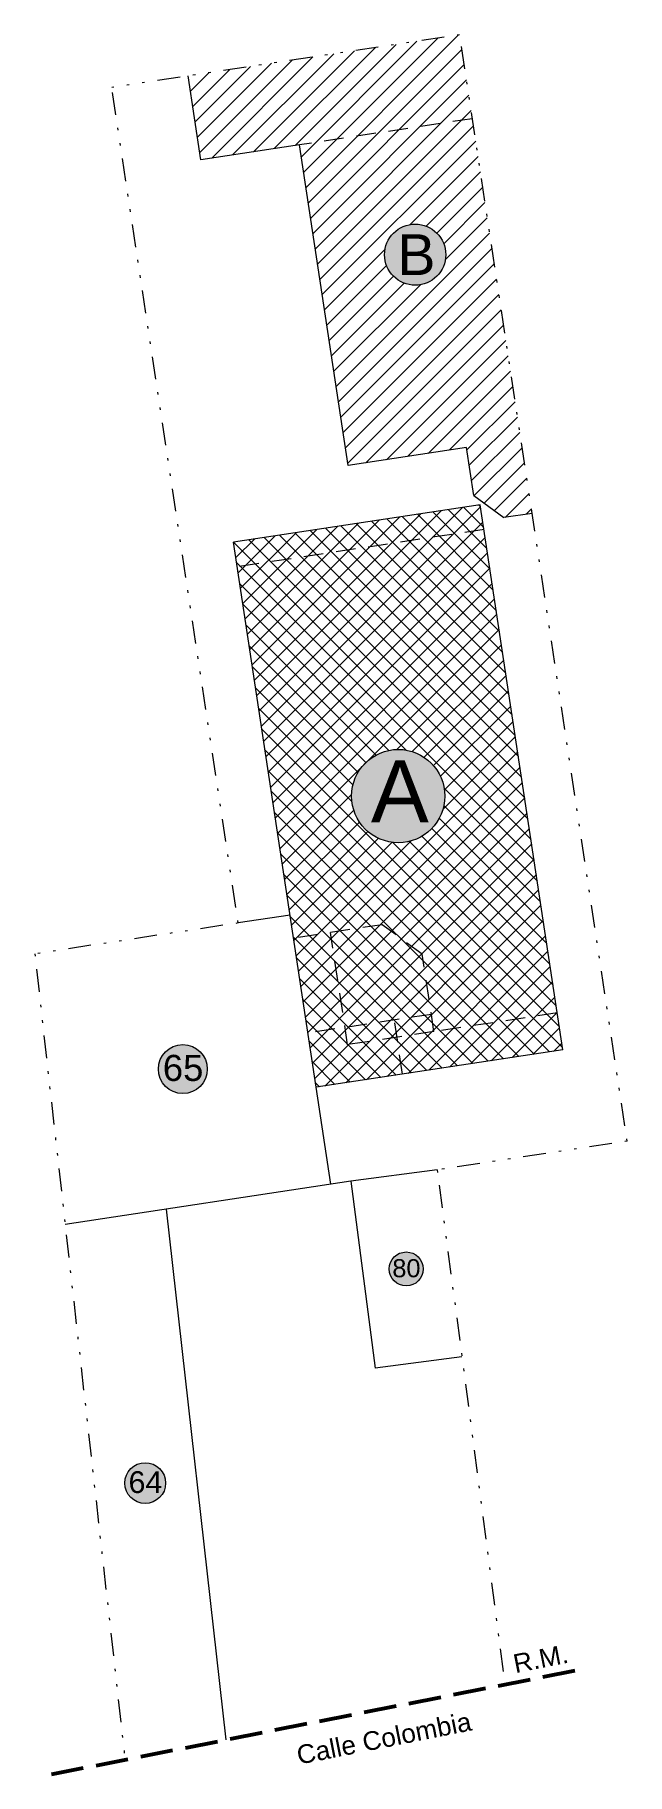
# Model space of a CAD drawing. Header units: metres. Extents: x 801701.8 to 801725.6, y 8074883.3 to 8074953.1.
import ezdxf
from ezdxf.enums import TextEntityAlignment as Align

# ---------------------------------------------------------------- set-up
doc = ezdxf.new("R2010")
doc.units = ezdxf.units.M
doc.header["$MEASUREMENT"] = 0
for name, pattern in [('DGN Style 2', [1.304101, 0.78246, -0.52164]), ('DGN Style 3', [1.825741, 1.304101, -0.52164]), ('DGN Style 6', [2.477791, 0, -0.52164, 0.912871, -0.52164, 0, -0.52164])]:
    doc.linetypes.add(name, pattern=pattern)
for name, color, linetype, lineweight in [('18 Predio', 254, 'Continuous', 0), ('19 Hacth', 254, 'Continuous', 0), ('20 Vias', 254, 'Continuous', 0), ('21 Cod Bloques', 254, 'Continuous', 0), ('28 Resultado - Final', 254, 'Continuous', 0)]:
    doc.layers.add(name, color=color, linetype=linetype, lineweight=lineweight)
doc.styles.add('Style-Arial', font='arial.ttf')

msp = doc.modelspace()

# ---------------------------------------------------------------- hatches: boundary and pattern name
at = {"layer": '21 Cod Bloques', "linetype": 'Continuous', "lineweight": 0}
h = msp.add_hatch(color=7, dxfattribs=at)
edge = h.paths.add_edge_path()
edge.add_arc((801717.087, 8074944.245), 1.226, 0, 360)
h = msp.add_hatch(color=7, dxfattribs=at)
edge = h.paths.add_edge_path()
edge.add_arc((801716.409, 8074922.546), 1.869, 0, 360)
h = msp.add_hatch(color=7, dxfattribs=at)
edge = h.paths.add_edge_path()
edge.add_arc((801707.776, 8074911.603), 0.981, 0, 360)
h = msp.add_hatch(color=7, dxfattribs=at)
edge = h.paths.add_edge_path()
edge.add_arc((801716.729, 8074903.59), 0.681, 0, 360)
h = msp.add_hatch(color=7, dxfattribs=at)
edge = h.paths.add_edge_path()
edge.add_arc((801706.268, 8074895.009), 0.817, 0, 360)

# ---------------------------------------------------------------- linework, layer by layer
at = {"layer": '18 Predio', "color": 7, "linetype": 'DGN Style 6', "lineweight": 13}
for p, q in [((801718.867, 8074953.058), (801704.926, 8074950.946)), ((801725.585, 8074908.714), (801718.867, 8074953.058)), ((801709.999, 8074917.458), (801704.926, 8074950.946)), ((801709.999, 8074917.458), (801701.842, 8074916.222)), ((801701.842, 8074916.222), (801705.459, 8074883.924)), ((801725.585, 8074908.714), (801717.972, 8074907.561)), ((801717.972, 8074907.561), (801720.684, 8074886.938))]:
    msp.add_line(p, q, dxfattribs=at)
at = {"layer": '18 Predio', "color": 7, "linetype": 'DGN Style 3', "lineweight": 53}
msp.add_line((801702.506, 8074883.34), (801723.633, 8074887.522), dxfattribs=at)
at = {"layer": '19 Hacth', "color": 7, "linetype": 'Continuous', "lineweight": 0}
for p, q in [((801712.714, 8074946.941), (801718.824, 8074953.052)), ((801710.605, 8074948.368), (801714.658, 8074952.42)), ((801711.438, 8074948.494), (801715.491, 8074952.547)), ((801712.272, 8074948.62), (801716.324, 8074952.673)), ((801712.527, 8074948.169), (801717.158, 8074952.799)), ((801712.62, 8074947.555), (801717.991, 8074952.925)), ((801712.807, 8074946.327), (801718.955, 8074952.475)), ((801708.177, 8074950.182), (801709.657, 8074951.663)), ((801708.27, 8074949.568), (801710.491, 8074951.789)), ((801708.363, 8074948.954), (801711.324, 8074951.915)), ((801708.456, 8074948.34), (801712.158, 8074952.042)), ((801708.938, 8074948.115), (801712.991, 8074952.168)), ((801709.771, 8074948.241), (801713.824, 8074952.294)), ((801712.9, 8074945.713), (801719.048, 8074951.861)), ((801708.084, 8074950.796), (801708.824, 8074951.537)), ((801712.993, 8074945.099), (801719.141, 8074951.247)), ((801713.086, 8074944.485), (801719.234, 8074950.633)), ((801713.179, 8074943.87), (801719.327, 8074950.019)), ((801713.272, 8074943.256), (801719.42, 8074949.405)), ((801713.365, 8074942.642), (801719.513, 8074948.791)), ((801716.884, 8074945.455), (801719.606, 8074948.177)), ((801717.526, 8074945.39), (801719.699, 8074947.563)), ((801717.955, 8074945.111), (801719.792, 8074946.948)), ((801718.233, 8074944.682), (801719.885, 8074946.334)), ((801718.295, 8074944.037), (801719.978, 8074945.72)), ((801713.923, 8074938.958), (801720.071, 8074945.106)), ((801713.458, 8074942.028), (801715.877, 8074944.448)), ((801714.016, 8074938.344), (801720.164, 8074944.492)), ((801713.551, 8074941.414), (801715.942, 8074943.805)), ((801713.644, 8074940.8), (801716.221, 8074943.377)), ((801714.109, 8074937.73), (801720.257, 8074943.878)), ((801714.202, 8074937.116), (801720.35, 8074943.264)), ((801713.737, 8074940.186), (801716.65, 8074943.099)), ((801713.83, 8074939.572), (801717.295, 8074943.037)), ((801714.295, 8074936.502), (801720.443, 8074942.65)), ((801714.388, 8074935.887), (801720.536, 8074942.036)), ((801715.11, 8074935.902), (801720.63, 8074941.422)), ((801715.943, 8074936.028), (801720.723, 8074940.808)), ((801716.776, 8074936.154), (801720.816, 8074940.194)), ((801717.61, 8074936.281), (801720.909, 8074939.58)), ((801718.443, 8074936.407), (801721.002, 8074938.966)), ((801719.162, 8074936.419), (801721.095, 8074938.351)), ((801719.255, 8074935.805), (801721.188, 8074937.737)), ((801719.348, 8074935.191), (801721.281, 8074937.123)), ((801719.451, 8074934.587), (801721.374, 8074936.509)), ((801719.858, 8074934.287), (801721.467, 8074935.895)), ((801720.266, 8074933.987), (801721.56, 8074935.281)), ((801719.636, 8074934.211), (801719.711, 8074934.136)), ((801720.7, 8074933.715), (801721.653, 8074934.667)), ((801710.369, 8074929.038), (801714.811, 8074933.48)), ((801710.462, 8074928.424), (801715.644, 8074933.606)), ((801710.555, 8074927.81), (801716.477, 8074933.732)), ((801710.648, 8074927.196), (801717.311, 8074933.858)), ((801710.741, 8074926.581), (801718.144, 8074933.985)), ((801710.834, 8074925.967), (801718.978, 8074934.111)), ((801710.927, 8074925.353), (801719.71, 8074934.137)), ((801711.02, 8074924.739), (801719.803, 8074933.523)), ((801715.337, 8074933.559), (801720.594, 8074928.302)), ((801715.951, 8074933.653), (801720.468, 8074929.136)), ((801716.565, 8074933.746), (801720.342, 8074929.969)), ((801717.179, 8074933.839), (801720.216, 8074930.803)), ((801717.794, 8074933.932), (801720.089, 8074931.636)), ((801718.408, 8074934.025), (801719.963, 8074932.469)), ((801719.022, 8074934.118), (801719.837, 8074933.303)), ((801721.534, 8074933.841), (801721.746, 8074934.053)), ((801709.904, 8074932.108), (801710.644, 8074932.848)), ((801709.997, 8074931.494), (801711.477, 8074932.975)), ((801710.09, 8074930.88), (801712.311, 8074933.101)), ((801710.183, 8074930.266), (801713.144, 8074933.227)), ((801710.276, 8074929.652), (801713.977, 8074933.353)), ((801710.425, 8074932.815), (801721.604, 8074921.636)), ((801711.039, 8074932.908), (801721.478, 8074922.469)), ((801711.113, 8074924.125), (801719.896, 8074932.909)), ((801711.653, 8074933.001), (801721.352, 8074923.302)), ((801712.267, 8074933.094), (801721.226, 8074924.136)), ((801712.881, 8074933.187), (801721.099, 8074924.969)), ((801713.495, 8074933.28), (801720.973, 8074925.802)), ((801714.109, 8074933.373), (801720.847, 8074926.636)), ((801714.723, 8074933.466), (801720.721, 8074927.469)), ((801709.811, 8074932.722), (801721.731, 8074920.802)), ((801711.206, 8074923.511), (801719.989, 8074932.294)), ((801709.937, 8074931.889), (801721.857, 8074919.969)), ((801711.299, 8074922.897), (801720.083, 8074931.68)), ((801710.063, 8074931.055), (801716.732, 8074924.387)), ((801711.392, 8074922.283), (801720.176, 8074931.066)), ((801710.189, 8074930.222), (801716.035, 8074924.377)), ((801711.485, 8074921.669), (801720.269, 8074930.452)), ((801710.316, 8074929.389), (801715.517, 8074924.188)), ((801711.578, 8074921.055), (801720.362, 8074929.838)), ((801711.671, 8074920.441), (801720.455, 8074929.224)), ((801716.352, 8074924.414), (801720.548, 8074928.61)), ((801710.442, 8074928.555), (801715.109, 8074923.888)), ((801716.973, 8074924.328), (801720.641, 8074927.996)), ((801710.568, 8074927.722), (801714.798, 8074923.492)), ((801717.45, 8074924.098), (801720.734, 8074927.382)), ((801710.694, 8074926.889), (801714.594, 8074922.989)), ((801717.825, 8074923.766), (801720.827, 8074926.768)), ((801710.821, 8074926.055), (801714.554, 8074922.322)), ((801718.103, 8074923.337), (801720.92, 8074926.154)), ((801710.947, 8074925.222), (801722.867, 8074913.302)), ((801718.262, 8074922.789), (801721.013, 8074925.54)), ((801718.204, 8074922.024), (801721.106, 8074924.926)), ((801711.073, 8074924.389), (801722.993, 8074912.469)), ((801712.415, 8074915.528), (801721.199, 8074924.312)), ((801711.199, 8074923.555), (801722.467, 8074912.287)), ((801712.509, 8074914.914), (801721.292, 8074923.697)), ((801712.602, 8074914.3), (801721.385, 8074923.083)), ((801711.326, 8074922.722), (801721.853, 8074912.194)), ((801711.764, 8074919.827), (801714.541, 8074922.604)), ((801712.695, 8074913.686), (801721.478, 8074922.469)), ((801718.25, 8074922.868), (801721.983, 8074919.135)), ((801711.452, 8074921.888), (801721.239, 8074912.101)), ((801711.857, 8074919.213), (801714.627, 8074921.983)), ((801712.788, 8074913.072), (801721.571, 8074921.855)), ((801718.051, 8074921.653), (801722.236, 8074917.469)), ((801718.24, 8074922.171), (801722.109, 8074918.302)), ((801711.578, 8074921.055), (801720.625, 8074912.008)), ((801711.95, 8074918.598), (801714.857, 8074921.505)), ((801712.043, 8074917.984), (801715.189, 8074921.13)), ((801712.881, 8074912.458), (801721.664, 8074921.241)), ((801717.356, 8074920.934), (801722.488, 8074915.802)), ((801717.752, 8074921.245), (801722.362, 8074916.635)), ((801712.136, 8074917.37), (801715.618, 8074920.852)), ((801712.229, 8074916.756), (801716.166, 8074920.693)), ((801712.322, 8074916.142), (801716.932, 8074920.751)), ((801712.974, 8074911.844), (801721.757, 8074920.627)), ((801716.186, 8074920.69), (801722.741, 8074914.135)), ((801716.853, 8074920.73), (801722.614, 8074914.969)), ((801711.704, 8074920.222), (801720.011, 8074911.915)), ((801713.067, 8074911.23), (801721.85, 8074920.013)), ((801711.831, 8074919.388), (801719.397, 8074911.822)), ((801713.468, 8074910.924), (801721.943, 8074919.399)), ((801711.957, 8074918.555), (801718.783, 8074911.729)), ((801714.302, 8074911.05), (801722.036, 8074918.785)), ((801715.135, 8074911.177), (801722.129, 8074918.171)), ((801712.083, 8074917.722), (801718.169, 8074911.636)), ((801715.968, 8074911.303), (801722.222, 8074917.557)), ((801712.209, 8074916.888), (801717.555, 8074911.543)), ((801716.802, 8074911.429), (801722.315, 8074916.943)), ((801712.336, 8074916.055), (801716.94, 8074911.45)), ((801717.635, 8074911.555), (801722.408, 8074916.329)), ((801718.469, 8074911.682), (801722.501, 8074915.714)), ((801712.462, 8074915.222), (801716.326, 8074911.357)), ((801719.302, 8074911.808), (801722.594, 8074915.1)), ((801712.588, 8074914.388), (801715.712, 8074911.264)), ((801720.135, 8074911.934), (801722.687, 8074914.486)), ((801712.714, 8074913.555), (801715.098, 8074911.171)), ((801720.969, 8074912.06), (801722.78, 8074913.872)), ((801712.841, 8074912.722), (801714.484, 8074911.078)), ((801721.802, 8074912.187), (801722.874, 8074913.258)), ((801722.635, 8074912.313), (801722.967, 8074912.644)), ((801712.967, 8074911.888), (801713.87, 8074910.985)), ((801713.093, 8074911.055), (801713.256, 8074910.892))]:
    msp.add_line(p, q, dxfattribs=at)
at = {"layer": '21 Cod Bloques', "color": 7, "linetype": 'Continuous', "lineweight": 0}
for centre, radius in [((801717.087, 8074944.245), 1.226), ((801716.409, 8074922.546), 1.869), ((801707.776, 8074911.603), 0.981), ((801716.729, 8074903.59), 0.681), ((801706.268, 8074895.009), 0.817)]:
    msp.add_circle(centre, radius, dxfattribs=at)
at = {"layer": '28 Resultado - Final', "color": 7, "linetype": 'Continuous', "lineweight": 0}
for p, q in [((801708.5, 8074948.049), (801707.991, 8074951.41)), ((801712.455, 8074948.648), (801708.5, 8074948.049)), ((801714.402, 8074935.795), (801712.455, 8074948.648)), ((801719.148, 8074936.514), (801714.402, 8074935.795)), ((801719.439, 8074934.596), (801719.148, 8074936.514)), ((801719.698, 8074934.22), (801709.811, 8074932.722)), ((801719.439, 8074934.596), (801720.646, 8074933.706)), ((801723.008, 8074912.369), (801719.698, 8074934.22)), ((801721.773, 8074933.877), (801720.646, 8074933.706)), ((801713.121, 8074910.872), (801709.811, 8074932.722)), ((801712.075, 8074917.773), (801709.999, 8074917.458)), ((801723.008, 8074912.369), (801713.121, 8074910.872)), ((801713.71, 8074906.984), (801713.121, 8074910.872)), ((801714.502, 8074907.104), (801703.058, 8074905.371)), ((801717.972, 8074907.561), (801714.502, 8074907.104)), ((801714.502, 8074907.104), (801715.486, 8074899.619)), ((801707.114, 8074905.985), (801709.495, 8074884.723)), ((801718.956, 8074900.075), (801715.486, 8074899.619))]:
    msp.add_line(p, q, dxfattribs=at)
at = {"layer": '28 Resultado - Final', "color": 7, "linetype": 'DGN Style 2', "lineweight": 0}
for p, q in [((801719.376, 8074949.696), (801712.455, 8074948.648)), ((801719.848, 8074933.231), (801709.96, 8074931.733)), ((801715.76, 8074917.39), (801712.215, 8074916.853)), ((801714.379, 8074912.579), (801713.698, 8074917.078)), ((801717.37, 8074916.204), (801715.76, 8074917.39)), ((801717.84, 8074913.104), (801717.37, 8074916.204)), ((801717.735, 8074913.796), (801712.791, 8074913.047)), ((801716.581, 8074911.396), (801716.252, 8074913.571)), ((801722.783, 8074913.853), (801717.84, 8074913.104)), ((801717.84, 8074913.104), (801714.379, 8074912.579))]:
    msp.add_line(p, q, dxfattribs=at)

# ---------------------------------------------------------------- texts
at = {"layer": '20 Vias', "color": 7, "linetype": 'Continuous', "lineweight": 0, "style": 'Style-Arial'}
for s, p in [('R.M.', (801722.116, 8074887.971)), ('Calle Colombia', (801715.838, 8074884.781))]:
    msp.add_text(s, height=0.75, rotation=11.22335, dxfattribs=at).set_placement(p, align=Align.MIDDLE_CENTER)
at = {"layer": '21 Cod Bloques', "color": 7, "linetype": 'Continuous', "lineweight": 0, "style": 'Style-Arial'}
for s, height, p in [('B', 1.636, (801717.14, 8074944.247)), ('A', 2.493, (801716.473, 8074922.735)), ('65', 1.0469, (801707.786, 8074911.649)), ('80', 0.727, (801716.736, 8074903.622)), ('64', 0.8724, (801706.277, 8074895.047))]:
    msp.add_text(s, height=height, dxfattribs=at).set_placement(p, align=Align.MIDDLE_CENTER)

doc.saveas('drawing.dxf')
